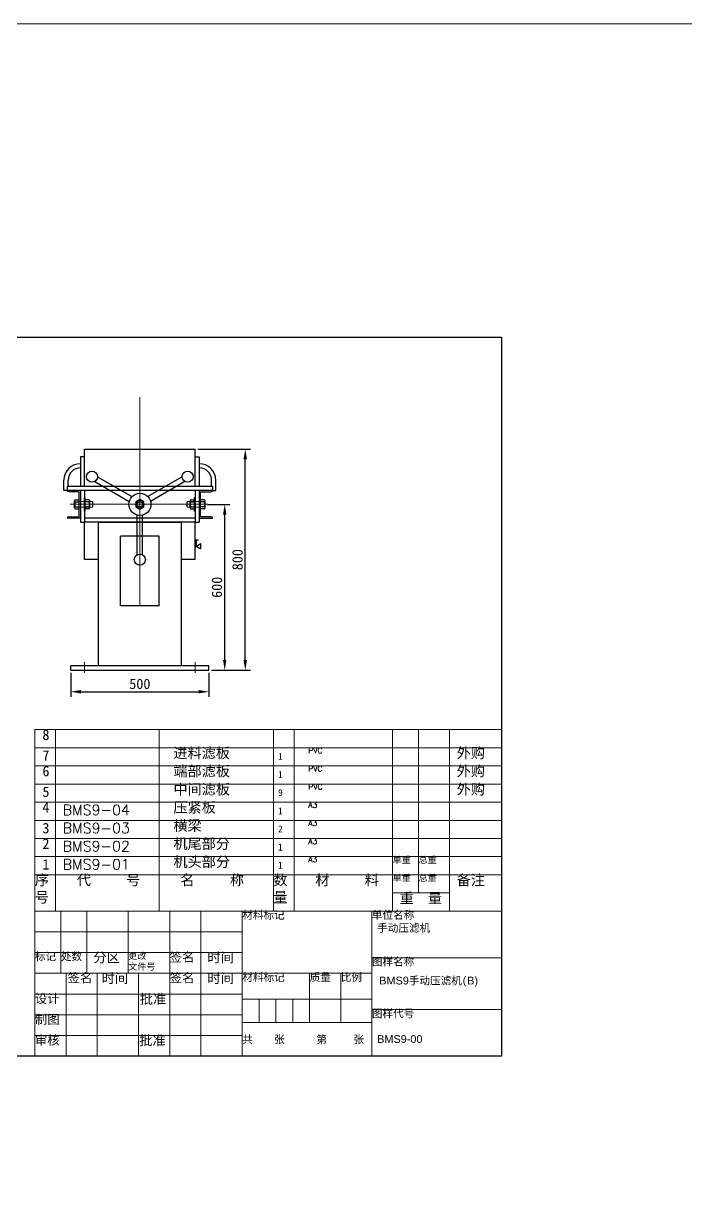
# Model space of a CAD drawing. Header units: millimetres. Extents: x 27179 to 44376, y -2108 to 7885.
# Drawn here: x 33089 to 35482, y 3605 to 7885 of the extents above; entities that cross this region are included whole.
import ezdxf
from ezdxf.lldxf.tags import DXFTag

# ---------------------------------------------------------------- set-up
doc = ezdxf.new("R2010")
doc.units = ezdxf.units.MM
doc.layers.add('中心线层', color=1, linetype='CENTER', lineweight=9)
doc.layers.add('标注层', color=5, linetype='Continuous', lineweight=9)
doc.styles.get("Standard").update_dxf_attribs({"font": ''})
doc.styles.get('Standard').set_extended_font_data('SimSun')
tags = doc.linetypes.add('ACAD_ISO03W100', pattern=[30, 12, -18]).pattern_tags.tags
tags[6:7] = [DXFTag(74, 4), DXFTag(75, 0), DXFTag(340, '0'), DXFTag(46, 1.0), DXFTag(50, 0.0), DXFTag(44, 0.0), DXFTag(45, 0.0)]
tags[4:5] = [DXFTag(74, 4), DXFTag(75, 0), DXFTag(340, '0'), DXFTag(46, 1.0), DXFTag(50, 0.0), DXFTag(44, 0.0), DXFTag(45, 0.0)]
tags = doc.linetypes.add('CENTER', pattern=[50.8, 31.75, -6.35, 6.35, -6.35]).pattern_tags.tags
tags[10:11] = [DXFTag(74, 4), DXFTag(75, 0), DXFTag(340, '0'), DXFTag(46, 1.0), DXFTag(50, 0.0), DXFTag(44, 0.0), DXFTag(45, 0.0)]
tags[8:9] = [DXFTag(74, 4), DXFTag(75, 0), DXFTag(340, '0'), DXFTag(46, 1.0), DXFTag(50, 0.0), DXFTag(44, 0.0), DXFTag(45, 0.0)]
tags[6:7] = [DXFTag(74, 4), DXFTag(75, 0), DXFTag(340, '0'), DXFTag(46, 1.0), DXFTag(50, 0.0), DXFTag(44, 0.0), DXFTag(45, 0.0)]
tags[4:5] = [DXFTag(74, 4), DXFTag(75, 0), DXFTag(340, '0'), DXFTag(46, 1.0), DXFTag(50, 0.0), DXFTag(44, 0.0), DXFTag(45, 0.0)]
doc.dimstyles.new('ISO-25', dxfattribs={"dimscale": 20, "dimtxt": 2.5, "dimasz": 2.5, "dimexe": 1.25, "dimexo": 0.625, "dimtad": 1, "dimtxsty": 'Standard', "dimcen": 2.5, "dimadec": 0, "dimazin": 0, "dimtfac": 1, "dimtmove": 0, "dimatfit": 3, "dimfxl": 1, "dimarcsym": 0})

# ---------------------------------------------------------------- blocks, each defined once
blk = doc.blocks.new('*D4')
at = {"layer": 'Defpoints', "color": 0, "transparency": 16777216}
for p in [(33259.2, 5547), (33759.2, 5547), (33759.2, 5469.4)]:
    blk.add_point(p, dxfattribs=at)
at = {"layer": '标注层', "color": 0, "lineweight": -2, "transparency": 16777216}
for p, q in [((33259.2, 5537.7), (33259.2, 5450.7)), ((33759.2, 5537.7), (33759.2, 5450.7)), ((33296.7, 5469.4), (33721.7, 5469.4))]:
    blk.add_line(p, q, dxfattribs=at)
at = {"layer": '标注层', "color": 0, "transparency": 16777216}
for points in [[(33296.7, 5475.7), (33296.7, 5463.2), (33259.2, 5469.4)], [(33721.7, 5475.7), (33721.7, 5463.2), (33759.2, 5469.4)]]:
    blk.add_solid(points, dxfattribs=at)
at = {"layer": '标注层', "color": 0, "transparency": 16777216, "insert": (33509.2, 5497.6), "char_height": 37.5, "attachment_point": 5}
blk.add_mtext('500', dxfattribs=at)
blk = doc.blocks.new('*D5')
at = {"layer": 'Defpoints', "color": 0, "transparency": 16777216}
for p in [(33709.2, 6347), (33890.5, 6347), (33759.2, 5547)]:
    blk.add_point(p, dxfattribs=at)
at = {"layer": '标注层', "color": 0, "lineweight": -2, "transparency": 16777216}
for p, q in [((33718.6, 6347), (33909.3, 6347)), ((33890.5, 5584.5), (33890.5, 6309.5)), ((33768.6, 5547), (33909.3, 5547))]:
    blk.add_line(p, q, dxfattribs=at)
at = {"layer": '标注层', "color": 0, "transparency": 16777216}
for points in [[(33884.3, 6309.5), (33896.8, 6309.5), (33890.5, 6347)], [(33884.3, 5584.5), (33896.8, 5584.5), (33890.5, 5547)]]:
    blk.add_solid(points, dxfattribs=at)
at = {"layer": '标注层', "color": 0, "transparency": 16777216, "insert": (33862.4, 5947), "char_height": 37.5, "attachment_point": 5, "rotation": 90}
blk.add_mtext('800', dxfattribs=at)
blk = doc.blocks.new('*D7')
at = {"layer": 'Defpoints', "color": 0, "transparency": 16777216}
for p in [(33745, 6147), (33816.1, 6147), (33759.2, 5547)]:
    blk.add_point(p, dxfattribs=at)
at = {"layer": '标注层', "color": 0, "lineweight": -2, "transparency": 16777216}
for p, q in [((33754.4, 6147), (33834.8, 6147)), ((33816.1, 5584.5), (33816.1, 6109.5)), ((33768.6, 5547), (33834.8, 5547))]:
    blk.add_line(p, q, dxfattribs=at)
at = {"layer": '标注层', "color": 0, "transparency": 16777216}
for points in [[(33809.8, 6109.5), (33822.3, 6109.5), (33816.1, 6147)], [(33809.8, 5584.5), (33822.3, 5584.5), (33816.1, 5547)]]:
    blk.add_solid(points, dxfattribs=at)
at = {"layer": '标注层', "color": 0, "transparency": 16777216, "insert": (33788, 5847), "char_height": 37.5, "attachment_point": 5, "rotation": 90}
blk.add_mtext('600', dxfattribs=at)

msp = doc.modelspace()

# ---------------------------------------------------------------- linework, layer by layer
for p, q in [((33309.223, 6347.043), (33709.223, 6347.043)), ((33309.223, 6212.043), (33309.223, 6347.043)), ((33709.223, 6212.043), (33709.223, 6347.043)), ((33309.223, 6319.043), (33294.723, 6319.043)), ((33294.723, 6319.043), (33294.723, 6294.043)), ((33294.723, 6319.043), (33294.723, 6212.043)), ((33709.223, 6319.043), (33723.723, 6319.043)), ((33723.723, 6319.043), (33723.723, 6212.043)), ((33234.723, 6197.043), (33234.723, 6234.043)), ((33771.723, 6212.043), (33246.723, 6212.043)), ((33246.723, 6212.043), (33246.723, 6197.043)), ((33249.723, 6212.043), (33249.723, 6234.043)), ((33346.018, 6229.722), (33470.682, 6157.748)), ((33356.018, 6247.043), (33480.682, 6175.068)), ((33662.428, 6247.043), (33537.764, 6175.068)), ((33672.428, 6229.722), (33547.764, 6157.748)), ((33768.723, 6212.043), (33768.723, 6234.043)), ((33771.723, 6212.043), (33771.723, 6197.043)), ((33783.723, 6197.043), (33783.723, 6234.043)), ((33246.723, 6197.043), (33234.723, 6197.043)), ((33771.723, 6197.043), (33246.723, 6197.043)), ((33289.423, 6191.743), (33252.023, 6191.743)), ((33276.423, 6163.868), (33289.423, 6163.868)), ((33289.423, 6102.343), (33289.423, 6191.743)), ((33289.423, 6130.218), (33289.423, 6163.868)), ((33294.723, 6197.043), (33294.723, 6082.043)), ((33308.723, 6197.043), (33308.723, 6082.043)), ((33311.723, 6172.043), (33308.723, 6172.043)), ((33308.723, 6122.043), (33308.723, 6172.043)), ((33311.723, 6122.043), (33311.723, 6172.043)), ((33324.723, 6163.868), (33311.723, 6163.868)), ((33509.223, 6164.043), (33494.594, 6155.703)), ((33523.852, 6155.703), (33509.223, 6164.043)), ((33693.723, 6163.868), (33706.723, 6163.868)), ((33706.723, 6122.043), (33706.723, 6172.043)), ((33706.723, 6172.043), (33709.723, 6172.043)), ((33709.723, 6197.043), (33709.723, 6082.043)), ((33709.723, 6122.043), (33709.723, 6172.043)), ((33723.723, 6197.043), (33723.723, 6082.043)), ((33729.023, 6102.343), (33729.023, 6191.743)), ((33729.023, 6191.743), (33766.423, 6191.743)), ((33729.023, 6130.218), (33729.023, 6163.868)), ((33742.023, 6163.868), (33729.023, 6163.868)), ((33771.723, 6197.043), (33783.723, 6197.043)), ((33273.423, 6134.218), (33273.423, 6159.868)), ((33276.423, 6155.703), (33289.423, 6155.703)), ((33276.423, 6138.383), (33289.423, 6138.383)), ((33276.423, 6130.218), (33289.423, 6130.218)), ((33311.723, 6122.043), (33308.723, 6122.043)), ((33324.723, 6155.703), (33311.723, 6155.703)), ((33324.723, 6138.383), (33311.723, 6138.383)), ((33324.723, 6130.218), (33311.723, 6130.218)), ((33327.723, 6134.218), (33327.723, 6159.868)), ((33337.223, 6157.043), (33338.723, 6155.543)), ((33337.223, 6137.043), (33338.723, 6138.543)), ((33338.723, 6138.543), (33338.723, 6155.543)), ((33494.594, 6155.703), (33494.594, 6138.383)), ((33494.594, 6138.383), (33509.223, 6130.043)), ((33509.223, 6130.043), (33523.852, 6138.383)), ((33523.852, 6138.383), (33523.852, 6155.703)), ((33681.223, 6157.043), (33679.723, 6155.543)), ((33679.723, 6138.543), (33679.723, 6155.543)), ((33681.223, 6137.043), (33679.723, 6138.543)), ((33690.723, 6134.218), (33690.723, 6159.868)), ((33693.723, 6155.703), (33706.723, 6155.703)), ((33693.723, 6138.383), (33706.723, 6138.383)), ((33693.723, 6130.218), (33706.723, 6130.218)), ((33706.723, 6122.043), (33709.723, 6122.043)), ((33742.023, 6155.703), (33729.023, 6155.703)), ((33742.023, 6138.383), (33729.023, 6138.383)), ((33742.023, 6130.218), (33729.023, 6130.218)), ((33745.023, 6134.218), (33745.023, 6159.868)), ((33294.723, 6097.043), (33246.723, 6097.043)), ((33252.023, 6102.343), (33289.423, 6102.343)), ((33294.723, 6082.043), (33308.723, 6082.043)), ((33709.723, 6097.043), (33308.723, 6097.043)), ((33709.723, 6082.043), (33308.723, 6082.043)), ((33309.223, 5947.043), (33309.223, 6082.043)), ((33359.223, 5563.043), (33359.223, 6082.043)), ((33359.223, 6082.043), (33659.223, 6082.043)), ((33499.223, 5964.363), (33499.223, 6108.313)), ((33519.223, 5964.363), (33519.223, 6108.313)), ((33659.223, 5563.043), (33659.223, 6082.043)), ((33709.223, 5947.043), (33709.223, 6082.043)), ((33709.723, 6082.043), (33723.723, 6082.043)), ((33723.723, 6097.043), (33771.723, 6097.043)), ((33766.423, 6102.343), (33729.023, 6102.343)), ((33579.223, 6032.043), (33439.223, 6032.043)), ((33439.223, 5779.543), (33439.223, 6032.043)), ((33579.223, 5779.543), (33579.223, 6032.043)), ((33707.886, 6018.057), (33720.847, 6018.057)), ((33709.223, 5991.773), (33728.01, 6005.543)), ((33709.223, 5999.313), (33728.01, 5985.543)), ((33714.367, 5995.543), (33714.367, 6018.057)), ((33728.01, 6005.543), (33728.01, 5985.543)), ((33359.223, 5947.043), (33309.223, 5947.043)), ((33709.223, 5947.043), (33659.223, 5947.043)), ((33579.223, 5779.543), (33439.223, 5779.543)), ((33259.223, 5547.043), (33259.223, 5563.043)), ((33759.223, 5563.043), (33259.223, 5563.043)), ((33259.223, 5547.043), (33759.223, 5547.043)), ((33759.223, 5547.043), (33759.223, 5563.043))]:
    msp.add_line(p, q)
at = {"linetype": 'ACAD_ISO03W100', "lineweight": 5, "ltscale": 0.5}
for p, q in [((33246.723, 6197.043), (33294.723, 6197.043)), ((33771.723, 6197.043), (33723.723, 6197.043)), ((33729.023, 6124.043), (33729.023, 6170.043)), ((33337.223, 6157.043), (33289.423, 6157.043)), ((33337.223, 6137.043), (33289.423, 6137.043)), ((33681.223, 6157.043), (33729.023, 6157.043)), ((33681.223, 6137.043), (33729.023, 6137.043))]:
    msp.add_line(p, q, dxfattribs=at)
at = {"lineweight": 9}
for p, q in [((33129.614, 5332.439), (33129.614, 4676.174)), ((33129.614, 5332.439), (34817.114, 5332.439)), ((33204.614, 5332.439), (33204.614, 4676.174)), ((33579.614, 5332.439), (33579.614, 4676.174)), ((33992.114, 5332.439), (33992.114, 4676.174)), ((34067.114, 5332.439), (34067.114, 4676.174)), ((34423.364, 5332.439), (34423.364, 4676.174)), ((34517.114, 5332.439), (34517.114, 4741.799)), ((34629.614, 5332.439), (34629.614, 4676.174)), ((33129.614, 5266.809), (34817.114, 5266.809)), ((33129.614, 5201.179), (34817.114, 5201.179)), ((33129.614, 5135.549), (34817.114, 5135.549)), ((34817.114, 5135.549), (34817.114, 4676.174)), ((33129.614, 5069.924), (34817.114, 5069.924)), ((33129.614, 5004.299), (34817.114, 5004.299)), ((33129.614, 4938.674), (34817.114, 4938.674)), ((33129.614, 4873.049), (34817.114, 4873.049)), ((33129.614, 4807.424), (34817.114, 4807.424)), ((34423.364, 4807.424), (34629.614, 4807.424)), ((34423.364, 4741.799), (34629.614, 4741.799)), ((33129.614, 4676.174), (33129.614, 4151.174)), ((33129.614, 4676.174), (34817.114, 4676.174)), ((33223.364, 4676.174), (33223.364, 4451.174)), ((33317.114, 4676.174), (33317.114, 4451.174)), ((33467.114, 4676.174), (33467.114, 4451.174)), ((33617.114, 4676.174), (33617.114, 4151.174)), ((33729.614, 4676.174), (33729.614, 4151.174)), ((33879.614, 4676.174), (33879.614, 4151.174)), ((34348.364, 4676.174), (34348.364, 4151.174)), ((34817.114, 4676.174), (34817.114, 4151.174)), ((33129.614, 4601.174), (33879.614, 4601.174)), ((33129.614, 4526.174), (33879.614, 4526.174)), ((34348.364, 4507.424), (34817.114, 4507.424)), ((33129.614, 4451.174), (33879.614, 4451.174)), ((33242.114, 4451.174), (33242.114, 4151.174)), ((33354.614, 4451.174), (33354.614, 4151.174)), ((33504.614, 4451.174), (33504.614, 4151.174)), ((33879.614, 4451.174), (34348.364, 4451.174)), ((34123.364, 4451.174), (34123.364, 4273.049)), ((34235.864, 4451.174), (34235.864, 4273.049)), ((33129.614, 4376.174), (33879.614, 4376.174)), ((33879.614, 4357.424), (34348.364, 4357.424)), ((33940.551, 4357.424), (33940.551, 4273.049)), ((34001.489, 4357.424), (34001.489, 4273.049)), ((34062.426, 4357.424), (34062.426, 4273.049)), ((33129.614, 4301.174), (33879.614, 4301.174)), ((34348.364, 4319.924), (34817.114, 4319.924)), ((33879.614, 4273.049), (34348.364, 4273.049)), ((33129.614, 4226.174), (33879.614, 4226.174)), ((33129.614, 4151.174), (34817.114, 4151.174))]:
    msp.add_line(p, q, dxfattribs=at)
at = {"color": 3, "lineweight": 9}
msp.add_lwpolyline([(27178.52, 7885.007), (44376.371, 7885.007), (44376.371, -2107.777), (27178.52, -2107.777)], close=True, dxfattribs=at)
msp.add_lwpolyline([(31226.575, 6751.446), (34817.114, 6751.446), (34817.114, 4151.174), (31226.575, 4151.174)], close=True)
for centre, radius in [((33336.018, 6247.043), 20), ((33682.428, 6247.043), 20), ((33509.223, 6147.043), 40), ((33509.223, 6147.043), 14.698), ((33509.223, 6147.043), 10), ((33509.223, 5947.043), 20)]:
    msp.add_circle(centre, radius)
for centre, radius, start, end in [((33294.723, 6234.043), 60, 90, 180), ((33723.723, 6234.043), 60, 0, 90), ((33294.723, 6234.043), 45, 90, 180), ((33723.723, 6234.043), 45, 0, 90), ((33277.7, 6159.786), 4.277, 107.363887, 252.636113), ((33323.447, 6159.786), 4.277, 287.363887, 72.636113), ((33695, 6159.786), 4.277, 107.363887, 252.636113), ((33740.747, 6159.786), 4.277, 287.363887, 72.636113), ((33766.423, 6197.043), 5.3, 270, 0), ((33277.7, 6134.3), 4.277, 107.363887, 252.636113), ((33287.423, 6147.043), 14, 141.786789, 218.213211), ((33313.723, 6147.043), 14, 321.786789, 38.213211), ((33323.447, 6134.3), 4.277, 287.363887, 72.636113), ((33695, 6134.3), 4.277, 107.363887, 252.636113), ((33704.723, 6147.043), 14, 141.786789, 218.213211), ((33731.023, 6147.043), 14, 321.786789, 38.213211), ((33740.747, 6134.3), 4.277, 287.363887, 72.636113), ((33252.023, 6097.043), 5.3, 90, 180), ((33766.423, 6097.043), 5.3, 0, 90)]:
    msp.add_arc(centre, radius, start, end)
at = {"linetype": 'ACAD_ISO03W100', "lineweight": 5, "ltscale": 0.5}
msp.add_arc((33252.023, 6197.043), 5.3, 180, 270, dxfattribs=at)
at = {"layer": '中心线层'}
for p, q in [((33509.223, 5779.543), (33509.223, 6534.291)), ((33257.223, 6147.043), (33754.614, 6147.043)), ((33355.729, 6147.043), (33273.423, 6147.043)), ((33309.223, 5537.161), (33309.223, 5576.618)), ((33709.223, 5537.161), (33709.223, 5576.618))]:
    msp.add_line(p, q, dxfattribs=at)

# ---------------------------------------------------------------- texts
at = {"lineweight": 9, "attachment_point": 1}
for s, insert, char_height, width in [('8', (33156.772, 5332.439), 37.5, 75), ('  进料滤板', (33579.614, 5266.809), 37.5, 412.5), ('{\\Ftxt.shx|c0; \\H0.5333x; PVC}', (34067.114, 5266.804), 37.5, 412.5), (' 外购  ', (34629.614, 5266.809), 37.5, 412.5), ('7', (33156.772, 5257.769), 37.5, 75), (' 1', (33992.114, 5248.301), 25, 75), ('6', (33156.772, 5201.189), 37.5, 75), ('  端部滤板', (33579.614, 5201.179), 37.5, 412.5), (' 1', (33992.114, 5182.676), 25, 75), ('{\\Ftxt.shx|c0; \\H0.5333x; PVC}', (34067.114, 5201.174), 37.5, 412.5), (' 外购  ', (34629.614, 5201.179), 37.5, 412.5), ('  中间滤板', (33579.614, 5135.549), 37.5, 412.5), (' 外购  ', (34629.614, 5135.549), 37.5, 412.5), ('5', (33156.772, 5126.519), 37.5, 75), (' 9', (33992.114, 5117.051), 25, 75), ('{\\Ftxt.shx|c0; \\H0.5333x; PVC}', (34067.114, 5135.549), 37.5, 412.5), ('4', (33156.772, 5069.924), 37.5, 75), (' {\\Ftxt.shx|c0;BMS9-04}', (33204.614, 5060.879), 37.5, 412.5), ('  压紧板', (33579.614, 5069.924), 37.5, 412.5), (' 1', (33992.114, 5051.426), 25, 75), ('{\\Ftxt.shx|c0; \\H0.5333x; A3}', (34067.114, 5069.924), 37.5, 412.5), ('  横梁', (33579.614, 5004.299), 37.5, 412.5), ('3', (33156.772, 4995.254), 37.5, 75), (' {\\Ftxt.shx|c0;BMS9-03}', (33204.614, 4995.254), 37.5, 412.5), (' 2', (33992.114, 4985.801), 25, 75), ('{\\Ftxt.shx|c0; \\H0.5333x; A3}', (34067.114, 5004.299), 37.5, 412.5), ('2', (33156.772, 4938.674), 37.5, 75), (' {\\Ftxt.shx|c0;BMS9-02}', (33204.614, 4929.629), 37.5, 412.5), ('  机尾部分', (33579.614, 4938.674), 37.5, 412.5), ('{\\Ftxt.shx|c0; \\H0.5333x; A3}', (34067.114, 4938.674), 37.5, 412.5), (' 1', (33992.114, 4920.176), 25, 75), ('1', (33156.772, 4864.004), 37.5, 75), (' {\\Ftxt.shx|c0;BMS9-01}', (33204.614, 4864.004), 37.5, 412.5), ('  机头部分', (33579.614, 4873.049), 37.5, 412.5), (' 1', (33992.114, 4854.551), 25, 75), ('{\\Ftxt.shx|c0; \\H0.5333x; A3}', (34067.114, 4873.049), 37.5, 412.5), ('{\\fSimSun|b0|i0|c134|p2;单重}', (34423.364, 4873.049), 23.4375, 75), ('{\\fSimSun|b0|i0|c134|p2;总重}', (34517.114, 4873.049), 23.4375, 75), ('{\\fSimSun|b0|i0|c134|p2;序号}', (33129.614, 4807.424), 37.5, 75), ('{\\fSimSun|b0|i0|c134|p2;   代     号}', (33204.614, 4807.424), 37.5, 412.5), ('{\\fSimSun|b0|i0|c134|p2;   名     称}', (33579.614, 4807.424), 37.5, 412.5), ('{\\fSimSun|b0|i0|c134|p2;数量}', (33992.114, 4807.424), 37.5, 75), ('{\\fSimSun|b0|i0|c134|p2;   材     料     }', (34067.114, 4807.424), 37.5, 412.5), ('{\\fSimSun|b0|i0|c134|p2;单重}', (34423.364, 4807.424), 23.4375, 75), ('{\\fSimSun|b0|i0|c134|p2;总重}', (34517.114, 4807.424), 23.4375, 75), ('{\\fSimSun|b0|i0|c134|p2; 备注   }', (34629.614, 4807.424), 37.5, 412.5), ('{\\fSimSun|b0|i0|c134|p2; 重  量   }', (34423.364, 4741.799), 37.5, 412.5), ('{\\fSimSun|b0|i0|c134|p54;材料标记}', (33879.614, 4676.174), 28.125, 468.75), ('{\\fSimSun|b0|i0|c134|p54;单位名称\\P 手动压滤机}', (34348.364, 4676.174), 28.125, 468.75), ('{\\fSimSun|b0|i0|c134|p54;标记}', (33129.614, 4526.174), 28.125, 93.75), ('{\\fSimSun|b0|i0|c134|p54;处数}', (33223.364, 4526.174), 28.125, 93.75), ('{\\fSimSun|b0|i0|c134|p54;\\H1.071x; 分区}', (33317.114, 4526.174), 32.8125, 150), ('{\\fSimSun|b0|i0|c134|p54;更改\\P文件号}', (33467.114, 4526.174), 23.4375, 150), ('{\\fSimSun|b0|i0|c134|p54;签名}', (33617.114, 4526.174), 32.8125, 93.75), ('{\\fSimSun|b0|i0|c134|p54;\\H1.071x; 时间}', (33729.614, 4526.174), 32.8125, 150), ('{\\fSimSun|b0|i0|c134|p54;图样名称}', (34348.364, 4507.424), 28.125, 468.75), ('{\\fSimSun|b0|i0|c134|p54;签名}', (33248.029, 4451.174), 32.8125, 93.75), ('{\\fSimSun|b0|i0|c134|p54;\\H1.071x; 时间}', (33347.064, 4451.174), 32.8125, 150), ('{\\fSimSun|b0|i0|c134|p54;签名}', (33617.114, 4451.174), 32.8125, 93.75), ('{\\fSimSun|b0|i0|c134|p54;\\H1.071x; 时间}', (33729.614, 4451.174), 32.8125, 150), ('{\\fSimSun|b0|i0|c134|p54;材料标记}', (33879.614, 4451.174), 28.125, 468.75), ('{\\fSimSun|b0|i0|c134|p54;质量}', (34123.364, 4451.174), 28.125, 93.75), ('{\\fSimSun|b0|i0|c134|p54;比例}', (34235.864, 4451.174), 28.125, 93.75), ('{\\fSimSun|b0|i0|c134|p54;\\P \\fArial|b0|i0|c0|p32;BMS9\\fSimSun|b0|i0|c134|p54;手动压滤机(\\fArial|b0|i0|c0|p32;B)}', (34355.881, 4485.911), 28.125, 468.75), ('{\\fSimSun|b0|i0|c134|p54;设计}', (33129.614, 4376.174), 32.8125, 93.75), ('{\\fSimSun|b0|i0|c134|p54;\\H1.071x; 批准}', (33484.732, 4376.174), 32.8125, 150), ('{\\fSimSun|b0|i0|c134|p54;图样代号}', (34348.364, 4319.924), 28.125, 468.75), ('{\\fSimSun|b0|i0|c134|p54;制图}', (33129.614, 4301.174), 32.8125, 93.75), ('{\\fSimSun|b0|i0|c134|p54;审核}', (33129.614, 4226.174), 32.8125, 93.75), ('{\\fSimSun|b0|i0|c134|p54;\\H1.071x; 批准}', (33482.97, 4226.174), 32.8125, 150), ('{\\fSimSun|b0|i0|c134|p54;\\P共    张      第     张}', (33879.614, 4273.049), 28.125, 468.75), ('{\\fSimSun|b0|i0|c134|p54;\\P \\fArial|b0|i0|c0|p32;BMS9-00}', (34348.364, 4274.602), 28.125, 468.75)]:
    msp.add_mtext(s, dxfattribs=dict(at, insert=insert, char_height=char_height, width=width))

# ---------------------------------------------------------------- dimensions: what is measured, and where the dimension line sits
at = {"layer": '标注层'}
for base, p2, picture, middle in [((33890.548, 6347.043), (33709.223, 6347.043), '*D5', (33862.423, 5947.043)), ((33816.098, 6147.043), (33745.023, 6147.043), '*D7', (33787.973, 5847.043))]:
    dim = msp.add_linear_dim(base=base, p1=(33759.223, 5547.043), p2=p2, angle=90, dimstyle='ISO-25', override={"dimscale": 15}, dxfattribs=at)
    dim.commit()
    dim.dimension.update_dxf_attribs({"geometry": picture, "text_midpoint": middle})
dim = msp.add_linear_dim(base=(33759.223, 5469.447), p1=(33259.223, 5547.043), p2=(33759.223, 5547.043), dimstyle='ISO-25', override={"dimscale": 15}, dxfattribs=at)
dim.commit()
dim.dimension.update_dxf_attribs({"geometry": '*D4', "text_midpoint": (33509.223, 5497.572)})

doc.saveas('drawing.dxf')
